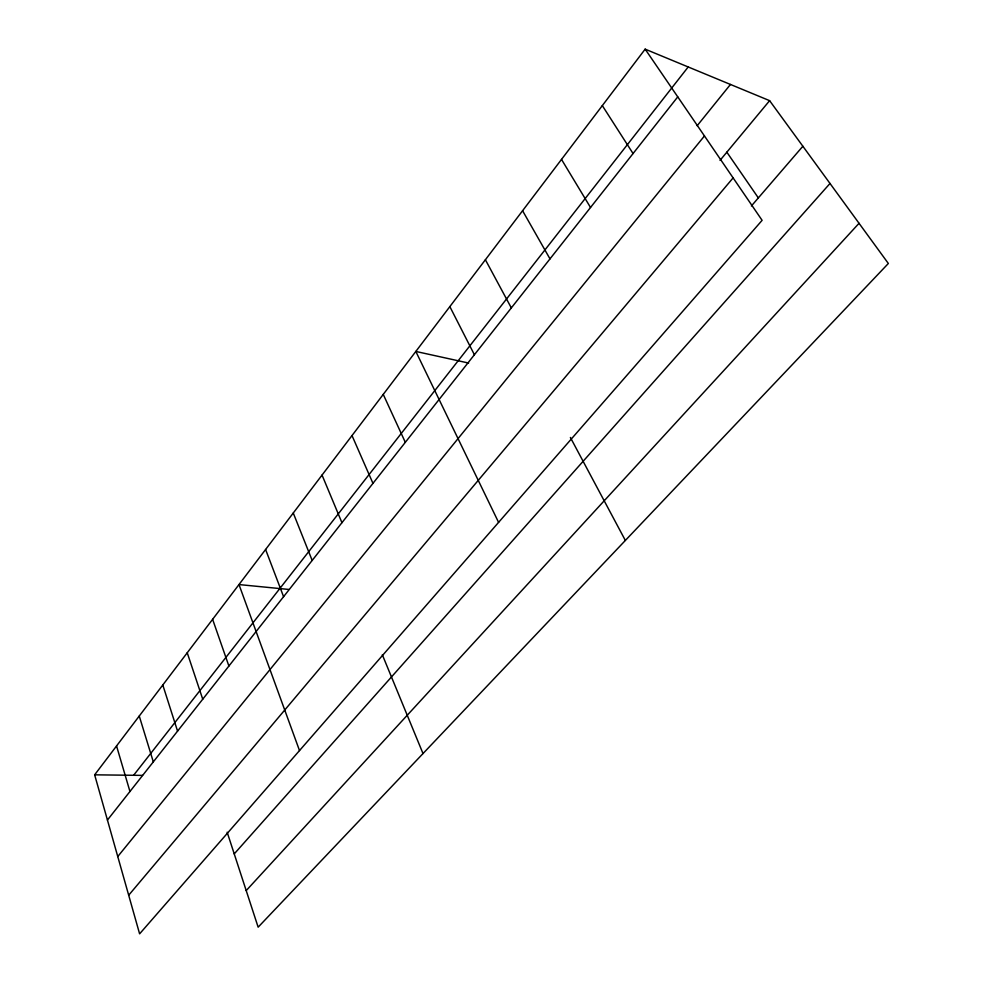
<?xml version="1.0" encoding="UTF-8"?>
<svg xmlns="http://www.w3.org/2000/svg" width="983" height="983" viewBox="0 0 983 983"><rect width="100%" height="100%" fill="white"/><g stroke="black" fill="none" stroke-linecap="round" stroke-linejoin="round"><path stroke-width="1.47" d="M645.155 49.15L762.108 220.327L139.611 933.85L94.651 774.825L645.155 49.15L769.615 100.659L888.349 263.481L258.148 927.178L227.159 832.22M133.602 775.292L688.198 66.967M107.43 820.055L677.754 96.875M697.156 125.726L730.467 84.452M117.751 856.562L704.455 135.949M720.023 160.389L769.615 100.659M128.687 895.23L733.109 177.886M751.417 205.951L802.865 146.246M234.237 853.895L830.008 183.465M246.217 890.586L859.044 223.288M94.651 774.825L142.56 775.39M288.805 589.444L238.992 584.566L299.508 750.57M468.621 363.059L415.834 351.447L498.59 522.378M726.842 152.181L758.348 197.915M602.321 105.611L633.064 153.545M561.514 159.418L590.525 207.487M522.575 210.731L549.989 258.885M485.393 259.745L511.332 307.912M570.386 437.46L625.36 540.453M449.845 306.61L474.396 354.74M383.247 394.392L405.315 442.338M352.012 435.567L372.962 483.366M322.043 475.072L341.937 522.698M382.326 654.752L423.009 753.556M293.266 513.015L312.176 560.445M265.594 549.485L283.583 596.693M212.611 619.327L228.892 666.032M187.237 652.773L202.731 699.208M162.797 684.991L177.554 731.131M139.254 716.029L153.311 761.874M116.547 745.95L129.953 791.499"/></g></svg>
